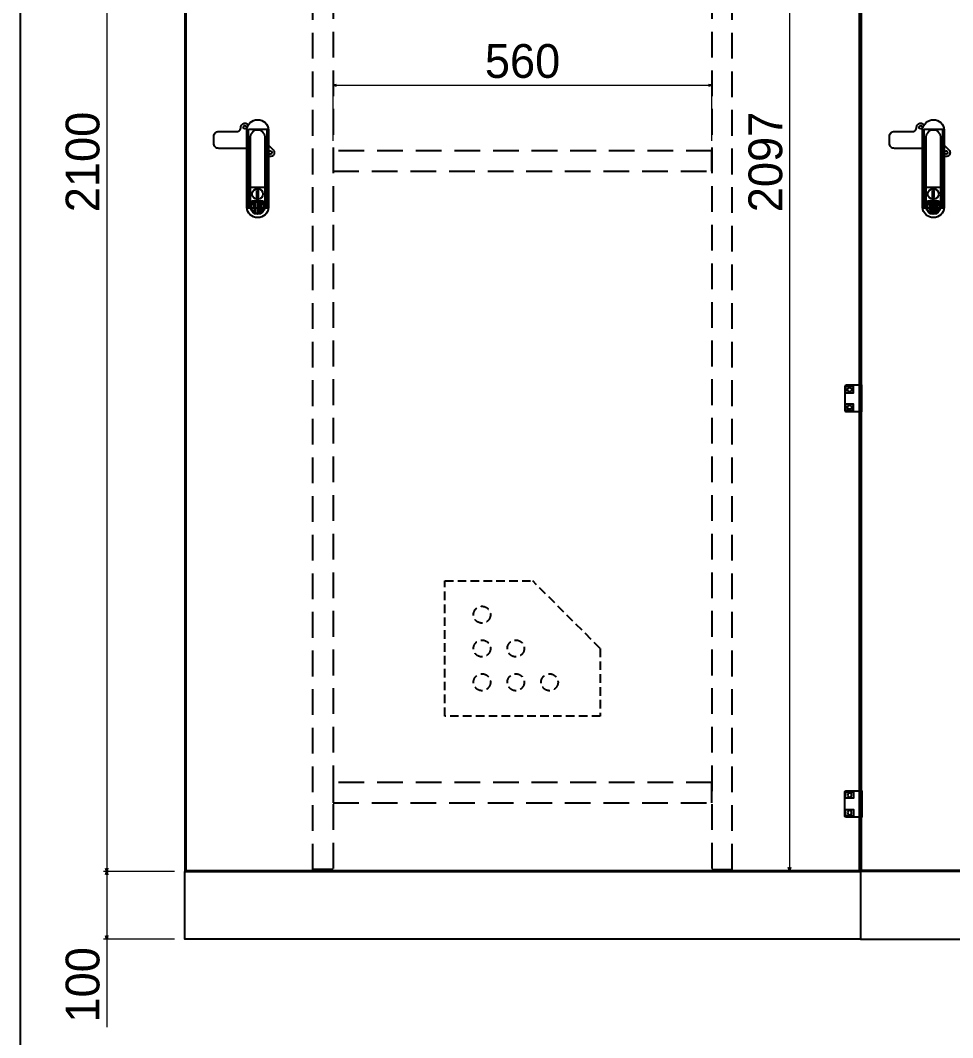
# Model space of a CAD drawing. Header units: millimetres. Extents: x 0 to 6523, y 0 to 4612.
# Drawn here: x 0 to 1380, y 1844 to 3350 of the extents above; entities that cross this region are included whole.
import ezdxf

# ---------------------------------------------------------------- set-up
doc = ezdxf.new("R2010")
doc.units = ezdxf.units.MM
doc.linetypes.add('HIDDENX2', pattern=[19.05, 12.7, -6.35])
doc.styles.add('Arial', font='arial.ttf')
doc.dimstyles.new('CNC', dxfattribs={"dimtxt": 50, "dimasz": 5, "dimexe": 5, "dimexo": 15, "dimgap": 10, "dimtad": 1, "dimdec": 0, "dimtxsty": 'Standard', "dimblk": 'OPEN30', "dimcen": 10, "dimclrd": 5, "dimclre": 5, "dimclrt": 3, "dimazin": 3, "dimtfac": 1, "dimtdec": 0, "dimtmove": 0, "dimatfit": 3, "dimldrblk": 'ARCHTICK', "dimlwd": 9, "dimlwe": 9})

# ---------------------------------------------------------------- blocks, each defined once
blk = doc.blocks.new('*D2')
at = {"color": 5, "lineweight": 9, "ltscale": 3, "transparency": 16777216}
for p, q in [((228.2, 4190.1), (122.9, 4190.1)), ((127.9, 4185.1), (127.9, 2095.1)), ((228.2, 2090.1), (122.9, 2090.1))]:
    blk.add_line(p, q, dxfattribs=at)
at = {"color": 0, "linetype": 'ByBlock', "lineweight": -2}
for p, q in [((126.5, 4185.1), (127.9, 4190.1)), ((127.9, 4190.1), (129.2, 4185.1)), ((127.9, 4190.1), (127.9, 4185.1)), ((127.9, 2090.1), (126.5, 2095.1)), ((129.2, 2095.1), (127.9, 2090.1)), ((127.9, 2090.1), (127.9, 2095.1))]:
    blk.add_line(p, q, dxfattribs=at)
at = {"layer": 'Defpoints', "color": 0, "ltscale": 3, "transparency": 16777216}
for p in [(243.2, 4190.1), (127.9, 2090.1), (243.2, 2090.1)]:
    blk.add_point(p, dxfattribs=at)
at = {"color": 3, "ltscale": 3, "transparency": 16777216, "insert": (92.4, 3140.1), "char_height": 50, "attachment_point": 5, "rotation": 90}
blk.add_mtext('2100', dxfattribs=at)
blk = doc.blocks.new('_ArchTick')
at = {"color": 0, "const_width": 0.15}
blk.add_lwpolyline([(-0.5, -0.5), (0.5, 0.5)], dxfattribs=at)
blk = doc.blocks.new('_Open30')
at = {"color": 0, "linetype": 'ByBlock', "lineweight": -2}
for p, q in [((-1, 0.27), (0, 0)), ((0, 0), (-1, -0.27)), ((0, 0), (-1, 0))]:
    blk.add_line(p, q, dxfattribs=at)
blk = doc.blocks.new('HL044-1')
at = {"color": 1}
blk.add_lwpolyline([(2, 0), (25, 0), (25, 39), (2, 39, 0.414214), (0, 37), (0, 2, 0.414214)], format="xyb", close=True, dxfattribs=at)
for centre in [(7, 32.5), (7, 6.5)]:
    blk.add_circle(centre, 3, dxfattribs=at)
blk = doc.blocks.new('*D17')
at = {"color": 5, "lineweight": 9, "ltscale": 3, "transparency": 16777216}
for p, q in [((228.2, 2090.1), (122.9, 2090.1)), ((127.9, 2085.1), (127.9, 1995.1)), ((228.2, 1990.1), (122.9, 1990.1)), ((127.9, 1990.1), (127.9, 1859.5))]:
    blk.add_line(p, q, dxfattribs=at)
at = {"color": 0, "linetype": 'ByBlock', "lineweight": -2}
for p, q in [((126.5, 2085.1), (127.9, 2090.1)), ((127.9, 2090.1), (129.2, 2085.1)), ((127.9, 2090.1), (127.9, 2085.1)), ((127.9, 1990.1), (126.5, 1995.1)), ((129.2, 1995.1), (127.9, 1990.1)), ((127.9, 1990.1), (127.9, 1995.1))]:
    blk.add_line(p, q, dxfattribs=at)
at = {"layer": 'Defpoints', "color": 0, "ltscale": 3, "transparency": 16777216}
for p in [(243.2, 2090.1), (127.9, 1990.1), (243.2, 1990.1)]:
    blk.add_point(p, dxfattribs=at)
at = {"color": 3, "ltscale": 3, "transparency": 16777216, "insert": (92.4, 1922.3), "char_height": 50, "attachment_point": 5, "rotation": 90}
blk.add_mtext('100', dxfattribs=at)
blk = doc.blocks.new('AB-301-1-1')
at = {"linetype": 'Continuous'}
h = blk.add_hatch(dxfattribs=at)
h.set_pattern_fill('ACAD_ISO09W100', color=1, scale=0.2)
h.set_pattern_definition([(0, (-367.8747, 374.3201), (0, 1), [4.8, -0.6, 1.2, -0.6, 1.2, -0.6])])
h.paths.add_polyline_path([(-3.9, -112.6, 0.118404), (0.1, -113.6, 0.118404), (4.2, -112.6), (7.1, -96.1), (-6.9, -96.1)])
at = {"color": 1, "linetype": 'Continuous'}
for p, q in [((-9.9, -74.6), (10.1, -74.6)), ((-6.9, -96.1), (7.1, -96.1)), ((-6.9, -96.1), (-3.9, -112.6)), ((7.1, -96.1), (4.2, -112.6))]:
    blk.add_line(p, q, dxfattribs=at)
for points in [[(-24.6, 14.2, -0.198912), (-22.8, 18.4), (-22.8, 18.4, -0.414214), (-14.4, 18.4), (-13.5, 17.6)], [(-15.7, -17.1), (-57.4, -17.1, -0.414214), (-64.9, -9.6), (-64.9, 0.4, -0.414214), (-57.4, 7.9), (-30.6, 7.9, 0.414214), (-24.6, 13.9), (-24.6, 14.2)], [(16.3, -12.2), (23.1, -19.1, -0.414214), (23.1, -27.5), (23.1, -27.5, -0.31835), (16.3, -28.7)]]:
    blk.add_lwpolyline(points, format="xyb", dxfattribs=at)
for points in [[(0.3, 25.4), (0.3, 25.4, -0.400643), (16.3, 10.4), (16.3, -104.6, -0.400643), (0.3, -119.6), (0.3, -119.6, -0.400643), (-15.7, -104.6), (-15.7, 10.4, -0.400643)], [(0.1, 10.4, -0.403991), (10.6, 0.4), (10.6, -104.6, -0.403991), (0.1, -114.6, -0.403991), (-10.4, -104.6), (-10.4, 0.4, -0.403991)], [(9.1, -96.6), (9.1, -104.6, -0.414214), (0.1, -113.6, -0.414214), (-8.9, -104.6), (-8.9, -96.6, -0.414214), (-6.9, -94.6), (7.1, -94.6, -0.414214)]]:
    blk.add_lwpolyline(points, format="xyb", close=True, dxfattribs=at)
blk.add_lwpolyline([(-0.9, -79.6), (1.1, -79.6), (1.1, -89.6), (-0.9, -89.6)], close=True, dxfattribs=at)
for centre, radius in [((-18.6, 14.2), 2.5), ((18.9, -23.3), 2.5), ((0.1, -84.6), 8)]:
    blk.add_circle(centre, radius, dxfattribs=at)
blk = doc.blocks.new('ga tai lieu')
at = {"color": 7, "linetype": 'HIDDENX2'}
for p, q in [((0, 0), (0, 200)), ((0, 200), (130, 200)), ((230, 100), (130, 200)), ((230, 100), (230, 0)), ((230, 0), (0, 0))]:
    blk.add_line(p, q, dxfattribs=at)
for centre in [(55, 150), (55, 100), (105, 100), (55, 50), (105, 50), (155, 50)]:
    blk.add_circle(centre, 12.5, dxfattribs=at)
blk = doc.blocks.new('KHUNG CHUẨN')
at = {"color": 7}
blk.add_lwpolyline([(16919.25, -26555.16), (19889.25, -26555.16), (19889.25, -28655.16), (16919.25, -28655.16)], close=True, dxfattribs=at)
at = {"color": 3, "style": 'Arial'}
for tag, p in [('#01', (17055.57, -28580.1)), ('#02', (17431.39, -28580.1)), ('#03', (18030.58, -28580.1)), ('#08', (18751.7, -28580.1)), ('#10', (19064.78, -28580.1)), ('#11', (19060.3, -28625.69)), ('#04', (17024.77, -28634.62)), ('#05', (17308.45, -28633.02)), ('#06', (17632.65, -28633.73)), ('#07', (18002.01, -28634.74)), ('#09', (18753.85, -28632.6)), ('#12', (19806.46, -28628.91))]:
    blk.add_attdef(tag, p, '', height=20, dxfattribs=at)
blk = doc.blocks.new('*D18')
at = {"color": 5, "lineweight": 9, "ltscale": 3, "transparency": 16777216}
for p, q in [((463, 3171.6), (463, 3258.7)), ((468, 3253.7), (1018.4, 3253.7)), ((1023.4, 3171.6), (1023.4, 3258.7))]:
    blk.add_line(p, q, dxfattribs=at)
at = {"color": 0, "linetype": 'ByBlock', "lineweight": -2}
for p, q in [((463, 3253.7), (468, 3255)), ((468, 3252.3), (463, 3253.7)), ((463, 3253.7), (468, 3253.7)), ((1018.4, 3255), (1023.4, 3253.7)), ((1023.4, 3253.7), (1018.4, 3252.3)), ((1023.4, 3253.7), (1018.4, 3253.7))]:
    blk.add_line(p, q, dxfattribs=at)
at = {"layer": 'Defpoints', "color": 0, "ltscale": 3, "transparency": 16777216}
for p in [(1023.4, 3253.7), (463, 3156.6), (1023.4, 3156.6)]:
    blk.add_point(p, dxfattribs=at)
at = {"color": 3, "ltscale": 3, "transparency": 16777216, "insert": (743.2, 3289.2), "char_height": 50, "attachment_point": 5}
blk.add_mtext('560', dxfattribs=at)
blk = doc.blocks.new('*D19')
at = {"color": 5, "lineweight": 9, "ltscale": 3, "transparency": 16777216}
for p, q in [((1068.4, 4188.6), (1143.4, 4188.6)), ((1138.4, 4183.6), (1138.4, 2096.6)), ((1068.4, 2091.6), (1143.4, 2091.6))]:
    blk.add_line(p, q, dxfattribs=at)
at = {"color": 0, "linetype": 'ByBlock', "lineweight": -2}
for p, q in [((1137, 4183.6), (1138.4, 4188.6)), ((1138.4, 4188.6), (1139.7, 4183.6)), ((1138.4, 4188.6), (1138.4, 4183.6)), ((1138.4, 2091.6), (1137, 2096.6)), ((1139.7, 2096.6), (1138.4, 2091.6)), ((1138.4, 2091.6), (1138.4, 2096.6))]:
    blk.add_line(p, q, dxfattribs=at)
at = {"layer": 'Defpoints', "color": 0, "ltscale": 3, "transparency": 16777216}
for p in [(1053.4, 4188.6), (1053.4, 2091.6), (1138.4, 2091.6)]:
    blk.add_point(p, dxfattribs=at)
at = {"color": 3, "ltscale": 3, "transparency": 16777216, "insert": (1102.9, 3140.1), "char_height": 50, "attachment_point": 5, "rotation": 90}
blk.add_mtext('2097', dxfattribs=at)

msp = doc.modelspace()

# ---------------------------------------------------------------- linework, layer by layer
at = {"color": 7}
for points in [[(243.2, 2090.1), (1243.2, 2090.1), (1243.2, 4190.1), (243.2, 4190.1)], [(244.7, 2091.6), (1241.7, 2091.6), (1241.7, 4188.6), (244.7, 4188.6)], [(2143.2, 2090.1), (1243.2, 2090.1), (1243.2, 4190.1), (2143.2, 4190.1)], [(2141.7, 2091.6), (1244.7, 2091.6), (1244.7, 4188.6), (2141.7, 4188.6)], [(243.2, 2090.1), (1243.2, 2090.1), (1243.2, 1990.1), (243.2, 1990.1)], [(2143.2, 2090.1), (1243.2, 2090.1), (1243.2, 1990.1), (2143.2, 1990.1)]]:
    msp.add_lwpolyline(points, close=True, dxfattribs=at)
at = {"linetype": 'HIDDENX2', "ltscale": 3}
for points in [[(463, 4190.1), (463, 2093.1), (433, 2093.1), (433, 4190.1)], [(1023.4, 4190.1), (1023.4, 2093.1), (1053.4, 2093.1), (1053.4, 4190.1)], [(463, 3126.6), (1023.4, 3126.6), (1023.4, 3156.6), (463, 3156.6)], [(463, 2191.6), (1023.4, 2191.6), (1023.4, 2221.6), (463, 2221.6)]]:
    msp.add_lwpolyline(points, close=True, dxfattribs=at)
at = {"color": 2}
for points in [[(337.8, 3188.8), (364.8, 3188.8), (364.8, 3071.8), (337.8, 3071.8)], [(1337.8, 3188.8), (1364.8, 3188.8), (1364.8, 3071.8), (1337.8, 3071.8)], [(1221.2, 2798.6), (1233.2, 2798.6), (1233.2, 2807.6), (1221.2, 2807.6)], [(1221.2, 2772.6), (1233.2, 2772.6), (1233.2, 2781.6), (1221.2, 2781.6)], [(1221.2, 2207.6), (1233.2, 2207.6), (1233.2, 2198.6), (1221.2, 2198.6)], [(1221.2, 2181.6), (1233.2, 2181.6), (1233.2, 2172.6), (1221.2, 2172.6)]]:
    msp.add_lwpolyline(points, close=True, dxfattribs=at)

# ---------------------------------------------------------------- block references
at = {"color": 3, "xscale": 2.196150000008856, "yscale": 2.196150000008856, "zscale": 2.196150000008856}
msp.add_blockref('KHUNG CHUẨN', (-37157.2, 62931), dxfattribs=at)
at = {"color": 7}
for name, p in [('AB-301-1-1', (351, 3177.3)), ('AB-301-1-1', (1351, 3177.3)), ('HL044-1', (1220.2, 2770.6)), ('ga tai lieu', (628.2, 2320.1))]:
    msp.add_blockref(name, p, dxfattribs=at)
at = {"color": 7, "xscale": -1, "rotation": 180}
msp.add_blockref('HL044-1', (1220.2, 2209.6), dxfattribs=at)

# ---------------------------------------------------------------- dimensions: what is measured, and where the dimension line sits
at = {"ltscale": 3}
for base, p1, p2, picture, middle in [((127.9, 2090.1), (243.2, 4190.1), (243.2, 2090.1), '*D2', (92.4, 3140.1)), ((127.9, 1990.1), (243.2, 2090.1), (243.2, 1990.1), '*D17', (92.4, 1922.3))]:
    dim = msp.add_linear_dim(base=base, p1=p1, p2=p2, angle=90, dimstyle='CNC', dxfattribs=at)
    dim.commit()
    dim.dimension.update_dxf_attribs({"geometry": picture, "text_midpoint": middle})
dim = msp.add_linear_dim(base=(1138.4, 2091.6), p1=(1053.4, 4188.6), p2=(1053.4, 2091.6), angle=90, dimstyle='CNC', dxfattribs=at)
dim.commit()
dim.dimension.update_dxf_attribs({"geometry": '*D19', "text_midpoint": (1138.4, 3140.1), "dimtype": 160})
dim = msp.add_linear_dim(base=(1023.4, 3253.7), p1=(463, 3156.6), p2=(1023.4, 3156.6), dimstyle='CNC', dxfattribs=at)
dim.commit()
dim.dimension.update_dxf_attribs({"geometry": '*D18', "text_midpoint": (743.2, 3289.2)})

doc.saveas('drawing.dxf')
